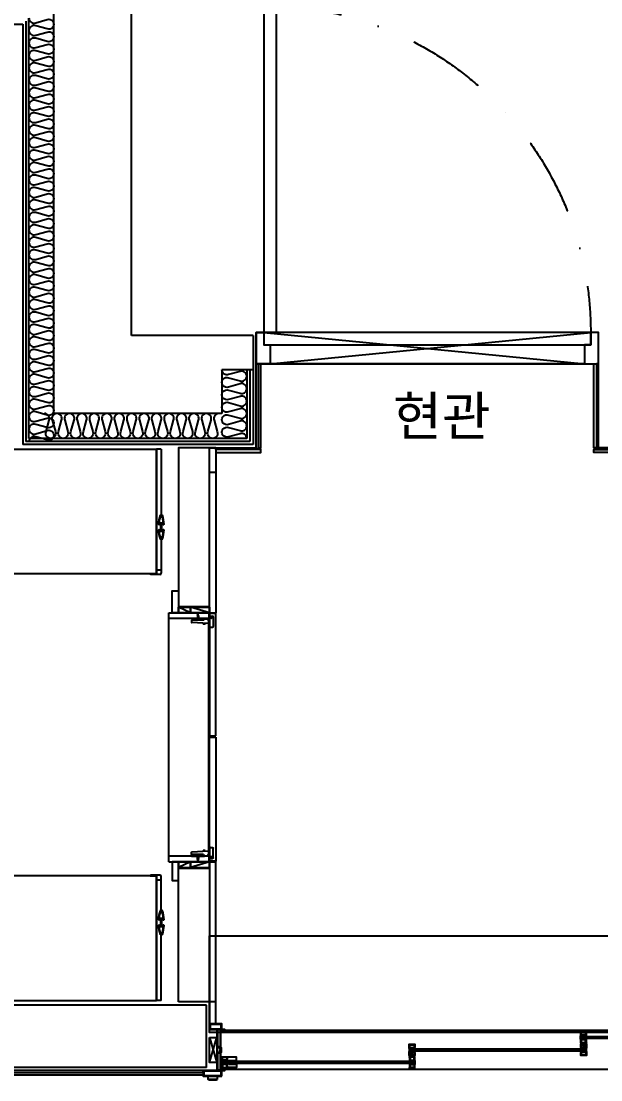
# Model space of a CAD drawing. Header units: millimetres. Extents: x -33000 to 294000, y 0 to 42408.
# Drawn here: x 273086 to 274949, y 13855 to 17255 of the extents above; entities that cross this region are included whole.
import ezdxf
from ezdxf.enums import TextEntityAlignment as Align

# ---------------------------------------------------------------- set-up
doc = ezdxf.new("R2010")
doc.units = ezdxf.units.MM
doc.header["$LTSCALE"] = 50
doc.linetypes.add('DASHDOTX2', pattern=[2, 1, -0.5, 0, -0.5])
doc.layers.add('arch', color=8, linetype='Continuous')
doc.layers.add('실명', color=9, linetype='Continuous')
doc.styles.add('FORTELINE', font='malgun.ttf')

# ---------------------------------------------------------------- blocks, each defined once
blk = doc.blocks.new('현관 1100')
at = {"linetype": 'Continuous', "ltscale": 4}
for points in [[(-65, 1050), (-25, 1050), (-25, 0), (-65, 0)], [(0, -100), (-1100, -100), (-1100, 0), (0, 0)], [(-1075, -40), (-1075, 0), (-25, 0), (-25, -40)]]:
    blk.add_lwpolyline(points, close=True, dxfattribs=at)
for points in [[(-1100, -100), (-1100, 0), (-1075, 0), (-1075, -40), (-1055, -40), (-1055, -100), (-1100, -100)], [(0, -100), (0, 0), (-25, 0), (-25, -40), (-45, -40), (-45, -100), (0, -100)]]:
    blk.add_lwpolyline(points, dxfattribs=at)
blk.add_lwpolyline([(-1075, 0), (-25, 0), (-1055, -100), (-45, -100)], close=True)
at = {"linetype": 'DASHDOTX2', "ltscale": 5}
blk.add_arc((-25, 0), 1050, 90, 180, dxfattribs=at)
blk = doc.blocks.new('경첩 TOP')
h = blk.add_hatch()
h.set_pattern_fill('ANSI31', color=256, scale=0.1, style=0)
h.set_pattern_definition([(135, (52629.82965, -21812.9263), (0.224506403, 0.224506403), [])])
edge = h.paths.add_edge_path()
edge.add_ellipse((-0.5, 9.7), major_axis=(-0.354, 0.354), ratio=1, start_angle=-45, end_angle=45, ccw=False)
edge.add_line((-0.5, 10.2), (0, 10.2))
edge.add_line((0, 10.2), (0, -10.8))
edge.add_line((0, -10.8), (-1, -10.8))
edge.add_line((-1, -10.8), (-1, 9.7))
h.paths.add_polyline_path([(-1, -10.8), (0, -10.8), (0, -30.8), (0, -31.8), (-1, -31.8)])
for p, q in [((-16.6, -44.2), (-13.2, 9.1)), ((-5.6, 9.6), (-12.7, 9.6)), ((-5.5, -28.2), (-5.5, 9.6)), ((-4.5, -27.7), (-4.5, 4.1)), ((-3.1, 5.2), (-4, 4.8)), ((-1, 9.2), (-3.8, 8.6)), ((-3.1, 5.2), (-3.6, 7.9)), ((-1.5, 0.6), (-1, 0.6)), ((0, 10.2), (-0.5, 10.2)), ((0, 10.2), (0, -30.8)), ((-18.9, -34.1), (-18.8, -31.1)), ((-18.3, -31.2), (-18.8, -31.1)), ((-18.7, -30.1), (-18.5, -27.2)), ((-18.2, -30.2), (-18.7, -30.1)), ((-15.5, -27.3), (-18.5, -27.2)), ((-18.3, -31.2), (-18.2, -30.2)), ((-17.9, -34.2), (-17.5, -27.2)), ((-17, -34.3), (-16.5, -27.3)), ((-1, -28.2), (-4, -28.2)), ((-3.5, -19.7), (-3.5, -1.9)), ((-1, -30.2), (-3.5, -30.2)), ((-2.4, -15.2), (-2.4, -6.4)), ((-1.5, -5.9), (-1.9, -5.9)), ((-1.5, -15.7), (-1.9, -15.7)), ((-1.5, -22.2), (-1, -22.2)), ((-1, -15.2), (-1, -6.4)), ((-1, -8.5), (0.1, -9.2)), ((-1, -13.1), (0.1, -12.5)), ((-1, -30.2), (-1, -44.1)), ((0, -31.8), (-1, -31.8)), ((0, -28.8), (0, -31.8)), ((0.6, -8.8), (0.1, -12.5)), ((1, -9.2), (0.1, -12.5)), ((0.4, -9.2), (0.1, -9.2)), ((0.1, -12.5), (0.4, -9.2)), ((1.8, -12.5), (0.1, -12.5)), ((0.6, -8.8), (0.4, -9.2)), ((1, -9.2), (0.6, -8.8)), ((2.7, -9.2), (1, -9.2)), ((2.7, -9.2), (1.8, -12.5)), ((1.8, -12.5), (2.2, -12.8)), ((3, -8.8), (2.2, -12.8)), ((2.2, -12.8), (2.4, -12.5)), ((3.4, -9.2), (2.4, -12.5)), ((4.1, -12.5), (2.4, -12.5)), ((3, -8.8), (2.7, -9.2)), ((3.4, -9.2), (3, -8.8)), ((5, -9.2), (3.4, -9.2)), ((5, -9.2), (4.1, -12.5)), ((4.1, -12.5), (4.5, -12.8)), ((5.3, -8.8), (4.5, -12.8)), ((4.5, -12.8), (4.7, -12.5)), ((5.7, -9.2), (4.7, -12.5)), ((6.4, -12.5), (4.7, -12.5)), ((5.3, -8.8), (5, -9.2)), ((5.7, -9.2), (5.3, -8.8)), ((7.4, -9.2), (5.7, -9.2)), ((7.4, -9.2), (6.4, -12.5)), ((6.4, -12.5), (6.8, -12.8)), ((7.7, -8.8), (6.8, -12.8)), ((6.8, -12.8), (7.1, -12.5)), ((8.1, -9.2), (7.1, -12.5)), ((8.7, -12.5), (7.1, -12.5)), ((7.7, -8.8), (7.4, -9.2)), ((8.1, -9.2), (7.7, -8.8)), ((9.7, -9.2), (8.1, -9.2)), ((9.7, -9.2), (8.7, -12.5)), ((8.7, -12.5), (9.1, -12.8)), ((10, -8.8), (9.1, -12.8)), ((9.1, -12.8), (9.4, -12.5)), ((10.4, -9.2), (9.4, -12.5)), ((9.4, -12.5), (11.2, -11.8)), ((10, -8.8), (9.7, -9.2)), ((10.4, -9.2), (10, -8.8)), ((10.4, -9.2), (11.8, -9.8)), ((11.8, -9.8), (11.2, -11.8)), ((11.2, -11.8), (11.6, -12.2)), ((11.6, -12.2), (11.9, -11.8)), ((12.1, -9.5), (11.7, -12.1)), ((12.1, -9.5), (11.8, -9.8)), ((12.5, -9.8), (11.9, -11.8)), ((12, -11.5), (14, -10.8)), ((12.5, -9.8), (12.1, -9.5)), ((12.4, -10.1), (14, -10.8)), ((-31, -47.8), (-31, -46.3)), ((-31, -47.8), (7, -47.8)), ((-7, -45.3), (-30, -45.3)), ((-28, -47.8), (-28, -57.8)), ((5, -59.8), (-26, -59.8)), ((-16, -34.3), (-18.9, -34.1)), ((-16.6, -44.2), (-15.9, -45.3)), ((-2.2, -46), (-6, -47.6)), ((-6, -47.8), (-6, -46.3)), ((0.6, -53), (3.7, -49.9)), ((2, -54.4), (5.1, -51.3)), ((7, -47.8), (7, -57.8))]:
    blk.add_line(p, q)
at = {"lineweight": 0}
for p, q in [((-1, -31.8), (-1, 9.7)), ((-0.5, 10.2), (0, 10.2))]:
    blk.add_line(p, q, dxfattribs=at)
at = {"ltscale": 0.2}
blk.add_line((-4.1, -10.8), (16.1, -10.8), dxfattribs=at)
for centre, major_axis, start_param, end_param in [((-12.7, 9.1), (0.354, 0.354), 0.785398, 2.291943), ((-5.6, 7.6), (-1.41, 1.41), 4.095624, 5.497787), ((-3.5, 3.9), (0.707, 0.707), 1.264126, 2.150912), ((-1, -1.8), (-1.75, 1.75), -0.590947, 0.812262), ((-0.5, 9.7), (-0.354, 0.354), -0.785398, 0.785398), ((-3.5, -28.2), (-1.41, 1.41), 0.785398, 2.356194), ((-4, -27.7), (-0.382, 0.382), 0.785398, 2.356194), ((-1, -19.8), (1.75, 1.75), 2.329331, 3.73254), ((10.5, -10.8), (9.53, 9.53), 2.054959, 2.65743), ((-1.9, -6.4), (0.354, 0.354), 0.785398, 2.356194), ((-1.9, -15.2), (-0.354, 0.354), 0.785398, 2.356194), ((-1.5, -6.4), (0.354, 0.354), 5.497787, 7.068583), ((-1.5, -15.2), (-0.354, 0.354), 2.356194, 3.926991), ((-30, -46.3), (-0.707, 0.707), -0.785398, 0.785398), ((-26, -57.8), (-1.41, 1.41), 0.785398, 2.356194), ((-7, -46.3), (0.707, 0.707), 5.497787, 7.068583), ((-3.8, -43.6), (-1.06, 1.06), 3.926991, 10.210176), ((-3.8, -43.6), (-0.354, 0.354), 3.926991, 10.210176), ((-3, -44.1), (1.41, 1.41), 4.319071, 5.497787), ((1.3, -53.7), (0.707, 0.707), 1.570796, 4.712389), ((4.4, -50.6), (0.707, 0.707), 4.712389, 7.853982), ((5, -57.8), (1.41, 1.41), 3.926991, 5.497787)]:
    blk.add_ellipse(centre, major_axis=major_axis, ratio=1, start_param=start_param, end_param=end_param)
at = {"lineweight": 0}
blk.add_ellipse((-0.5, 9.7), major_axis=(-0.354, 0.354), ratio=1, start_param=-0.785398, end_param=0.785398, dxfattribs=at)

msp = doc.modelspace()

# ---------------------------------------------------------------- linework, layer by layer
at = {"layer": 'arch', "ltscale": 25}
for p, q in [((273441.2, 16244.6), (273441.2, 17594.6)), ((273191.2, 15994.6), (273191.2, 17344.6)), ((271471.2, 17244.6), (273091.2, 17244.6)), ((273091.2, 17244.6), (273091.2, 15894.6)), ((273101.2, 17254.6), (273101.2, 15904.6)), ((273111.2, 15914.6), (273111.2, 17264.6)), ((273831.2, 16244.6), (273441.2, 16244.6)), ((273831.2, 16244.6), (273831.2, 16134.6)), ((273831.2, 16134.6), (273731.2, 16134.6)), ((273731.2, 16134.6), (273731.2, 15994.6)), ((273811.2, 16134.6), (273811.2, 15914.6)), ((273821.2, 16134.6), (273821.2, 15904.6)), ((273831.2, 16134.6), (273831.2, 15894.6)), ((273731.2, 15994.6), (273191.2, 15994.6)), ((273811.2, 15914.6), (273111.2, 15914.6)), ((273831.2, 15894.6), (273091.2, 15894.6)), ((273821.2, 15904.6), (273101.2, 15904.6)), ((273521.2, 15479.6), (273521.2, 15879.6)), ((273536.2, 15879.6), (273521.2, 15879.6)), ((273711.2, 15884.6), (273691.2, 15884.6)), ((273711.2, 15804.6), (273691.2, 15804.6)), ((273501.5, 15477.6), (273501.2, 15479.6)), ((273501.2, 15479.6), (273521.2, 15479.6)), ((273532.2, 15477.6), (273501.5, 15477.6)), ((273521.2, 15479.6), (273521.2, 15492.6)), ((273521.2, 15492.6), (273536.2, 15492.6)), ((273536.2, 15492.6), (273536.2, 15481.6)), ((273630.6, 15354.6), (273591.2, 15372.6)), ((273591.2, 15372.6), (273691.2, 15372.6)), ((273691.2, 15354.6), (273630.6, 15372.6)), ((273561.2, 14554.6), (273561.2, 15354.6)), ((273561.2, 14572.6), (273561.2, 15336.6)), ((273689.2, 14572.6), (273689.2, 15336.6)), ((273630.6, 14554.6), (273591.2, 14536.6)), ((273691.2, 14554.6), (273630.6, 14536.6)), ((273591.2, 14534.6), (273691.2, 14534.6)), ((273501.5, 14511.6), (273501.2, 14509.6)), ((273501.2, 14509.6), (273521.2, 14509.6)), ((273532.2, 14511.6), (273501.5, 14511.6)), ((273521.2, 14509.6), (273521.2, 14109.6)), ((273521.2, 14509.6), (273521.2, 14496.6)), ((273521.2, 14496.6), (273536.2, 14496.6)), ((273536.2, 14496.6), (273536.2, 14507.6)), ((273681.2, 14094.6), (271471.2, 14094.6)), ((273536.2, 14109.6), (273521.2, 14109.6)), ((273681.2, 13894.6), (273681.2, 14094.6)), ((273711.2, 14104.6), (273691.2, 14104.6)), ((273691.2, 13910.6), (273715.2, 13990.6)), ((273691.2, 13990.6), (273715.2, 13910.6)), ((273681.2, 13894.6), (271471.2, 13894.6)), ((273689.5, 13854.6), (273686.7, 13856.1)), ((273712.9, 13854.6), (273715.7, 13856.1))]:
    msp.add_line(p, q, dxfattribs=at)
for points in [[(273111.2, 17264.6, 0.524856), (273132.9, 17249.6), (273169.5, 17259.6, -1.449198), (273169.5, 17229.6), (273132.9, 17239.6, 0.524856), (273111.2, 17224.6, 0.524856), (273132.9, 17209.6), (273169.5, 17219.6, -1.449198), (273169.5, 17189.6), (273132.9, 17199.6, 0.524856), (273111.2, 17184.6, 0.524856), (273132.9, 17169.6), (273169.5, 17179.6, -1.449198), (273169.5, 17149.6), (273132.9, 17159.6, 0.524856), (273111.2, 17144.6, 0.524856), (273132.9, 17129.6), (273169.5, 17139.6, -1.449198), (273169.5, 17109.6), (273132.9, 17119.6, 0.524856), (273111.2, 17104.6, 0.524856), (273132.9, 17089.6), (273169.5, 17099.6, -1.449198), (273169.5, 17069.6), (273132.9, 17079.6, 0.524856), (273111.2, 17064.6, 0.524856), (273132.9, 17049.6), (273169.5, 17059.6, -1.449198), (273169.5, 17029.6), (273132.9, 17039.6, 0.524856), (273111.2, 17024.6, 0.524856), (273132.9, 17009.6), (273169.5, 17019.6, -1.449198), (273169.5, 16989.6), (273132.9, 16999.6, 0.524856), (273111.2, 16984.6, 0.524856), (273132.9, 16969.6), (273169.5, 16979.6, -1.449198), (273169.5, 16949.6), (273132.9, 16959.6, 0.524856), (273111.2, 16944.6, 0.524856), (273132.9, 16929.6), (273169.5, 16939.6, -1.449198), (273169.5, 16909.6), (273132.9, 16919.6, 0.524856), (273111.2, 16904.6, 0.524856), (273132.9, 16889.6), (273169.5, 16899.6, -1.449198), (273169.5, 16869.6), (273132.9, 16879.6, 0.524856), (273111.2, 16864.6, 0.524856), (273132.9, 16849.6), (273169.5, 16859.6, -1.449198), (273169.5, 16829.6), (273132.9, 16839.6, 0.524856), (273111.2, 16824.6, 0.524856), (273132.9, 16809.6), (273169.5, 16819.6, -1.449198), (273169.5, 16789.6), (273132.9, 16799.6, 0.524856), (273111.2, 16784.6, 0.524856), (273132.9, 16769.6), (273169.5, 16779.6, -1.449198), (273169.5, 16749.6), (273132.9, 16759.6, 0.524856), (273111.2, 16744.6, 0.524856), (273132.9, 16729.6), (273169.5, 16739.6, -1.449198), (273169.5, 16709.6), (273132.9, 16719.6, 0.524856), (273111.2, 16704.6, 0.524856), (273132.9, 16689.6), (273169.5, 16699.6, -1.449198), (273169.5, 16669.6), (273132.9, 16679.6, 0.524856), (273111.2, 16664.6, 0.524856), (273132.9, 16649.6), (273169.5, 16659.6, -1.449198), (273169.5, 16629.6), (273132.9, 16639.6, 0.524856), (273111.2, 16624.6, 0.524856), (273132.9, 16609.6), (273169.5, 16619.6, -1.449198), (273169.5, 16589.6), (273132.9, 16599.6, 0.524856), (273111.2, 16584.6, 0.524856), (273132.9, 16569.6), (273169.5, 16579.6, -1.449198), (273169.5, 16549.6), (273132.9, 16559.6, 0.524856), (273111.2, 16544.6, 0.524856), (273132.9, 16529.6), (273169.5, 16539.6, -1.449198), (273169.5, 16509.6), (273132.9, 16519.6, 0.524856), (273111.2, 16504.6, 0.524856), (273132.9, 16489.6), (273169.5, 16499.6, -1.449198), (273169.5, 16469.6), (273132.9, 16479.6, 0.524856), (273111.2, 16464.6, 0.524856), (273132.9, 16449.6), (273169.5, 16459.6, -1.449198), (273169.5, 16429.6), (273132.9, 16439.6, 0.524856), (273111.2, 16424.6, 0.524856), (273132.9, 16409.6), (273169.5, 16419.6, -1.449198), (273169.5, 16389.6), (273132.9, 16399.6, 0.524856), (273111.2, 16384.6, 0.524856), (273132.9, 16369.6), (273169.5, 16379.6, -1.449198), (273169.5, 16349.6), (273132.9, 16359.6, 0.524856), (273111.2, 16344.6, 0.524856), (273132.9, 16329.6), (273169.5, 16339.6, -1.449198), (273169.5, 16309.6), (273132.9, 16319.6, 0.524856), (273111.2, 16304.6, 0.524856), (273132.9, 16289.6), (273169.5, 16299.6, -1.449198), (273169.5, 16269.6), (273132.9, 16279.6, 0.524856), (273111.2, 16264.6, 0.524856), (273132.9, 16249.6), (273169.5, 16259.6, -1.449198), (273169.5, 16229.6), (273132.9, 16239.6, 0.524856), (273111.2, 16224.6, 0.524856), (273132.9, 16209.6), (273169.5, 16219.6, -1.449198), (273169.5, 16189.6), (273132.9, 16199.6, 0.524856), (273111.2, 16184.6, 0.524856), (273132.9, 16169.6), (273169.5, 16179.6, -1.449198), (273169.5, 16149.6), (273132.9, 16159.6, 0.524856), (273111.2, 16144.6, 0.524856), (273132.9, 16129.6), (273169.5, 16139.6, -1.449198), (273169.5, 16109.6), (273132.9, 16119.6, 0.524856), (273111.2, 16104.6, 0.524856), (273132.9, 16089.6), (273169.5, 16099.6, -1.449198), (273169.5, 16069.6), (273132.9, 16079.6, 0.524856), (273111.2, 16064.6, 0.524856), (273132.9, 16049.6), (273169.5, 16059.6, -1.449198), (273169.5, 16029.6), (273132.9, 16039.6, 0.524856), (273111.2, 16024.6, 0.524856), (273132.9, 16009.6), (273169.5, 16019.6, -1.449198), (273169.5, 15989.6), (273132.9, 15999.6, 0.524856), (273111.2, 15984.6, 0.524856), (273132.9, 15969.6), (273169.5, 15979.6, -1.449198), (273169.5, 15949.6), (273132.9, 15959.6, 0.524856), (273111.2, 15944.6, 0.524856), (273132.9, 15929.6), (273169.5, 15939.6, -1.449198), (273169.5, 15909.6), (273132.9, 15919.6, 0.524856), (273111.2, 15904.6)], [(273811.2, 15914.6, 0.524856), (273789.5, 15929.6), (273752.9, 15919.6, -1.449198), (273752.9, 15949.6), (273789.5, 15939.6, 0.524856), (273811.2, 15954.6, 0.524856), (273789.5, 15969.6), (273752.9, 15959.6, -1.449198), (273752.9, 15989.6), (273789.5, 15979.6, 0.524856), (273811.2, 15994.6, 0.524856), (273789.5, 16009.6), (273752.9, 15999.6, -1.449198), (273752.9, 16029.6), (273789.5, 16019.6, 0.524856), (273811.2, 16034.6, 0.524856), (273789.5, 16049.6), (273752.9, 16039.6, -1.449198), (273752.9, 16069.6), (273789.5, 16059.6, 0.524856), (273811.2, 16074.6, 0.524856), (273789.5, 16089.6), (273752.9, 16079.6, -1.449198), (273752.9, 16109.6), (273789.5, 16099.6, 0.524856), (273811.2, 16114.6, 0.524856), (273789.5, 16129.6), (273752.9, 16119.6, -0.524933), (273731.2, 16134.6, -0.524933)], [(273721.2, 15994.6, 0.524856), (273706.2, 15972.9), (273716.2, 15936.3, -1.449198), (273686.2, 15936.3), (273696.2, 15972.9, 0.524856), (273681.2, 15994.6, 0.524856), (273666.2, 15972.9), (273676.2, 15936.3, -1.449198), (273646.2, 15936.3), (273656.2, 15972.9, 0.524856), (273641.2, 15994.6, 0.524856), (273626.2, 15972.9), (273636.2, 15936.3, -1.449198), (273606.2, 15936.3), (273616.2, 15972.9, 0.524856), (273601.2, 15994.6, 0.524856), (273586.2, 15972.9), (273596.2, 15936.3, -1.449198), (273566.2, 15936.3), (273576.2, 15972.9, 0.524856), (273561.2, 15994.6, 0.524856), (273546.2, 15972.9), (273556.2, 15936.3, -1.449198), (273526.2, 15936.3), (273536.2, 15972.9, 0.524856), (273521.2, 15994.6, 0.524856), (273506.2, 15972.9), (273516.2, 15936.3, -1.449198), (273486.2, 15936.3), (273496.2, 15972.9, 0.524856), (273481.2, 15994.6, 0.524856), (273466.2, 15972.9), (273476.2, 15936.3, -1.449198), (273446.2, 15936.3), (273456.2, 15972.9, 0.524856), (273441.2, 15994.6, 0.524856), (273426.2, 15972.9), (273436.2, 15936.3, -1.449198), (273406.2, 15936.3), (273416.2, 15972.9, 0.524856), (273401.2, 15994.6, 0.524856), (273386.2, 15972.9), (273396.2, 15936.3, -1.449198), (273366.2, 15936.3), (273376.2, 15972.9, 0.524856), (273361.2, 15994.6, 0.524856), (273346.2, 15972.9), (273356.2, 15936.3, -1.449198), (273326.2, 15936.3), (273336.2, 15972.9, 0.524856), (273321.2, 15994.6, 0.524856), (273306.2, 15972.9), (273316.2, 15936.3, -1.449198), (273286.2, 15936.3), (273296.2, 15972.9, 0.524856), (273281.2, 15994.6, 0.524856), (273266.2, 15972.9), (273276.2, 15936.3, -1.449198), (273246.2, 15936.3), (273256.2, 15972.9, 0.524856), (273241.2, 15994.6, 0.524856), (273226.2, 15972.9), (273236.2, 15936.3, -1.449198), (273206.2, 15936.3), (273216.2, 15972.9, 0.524856), (273201.2, 15994.6, 0.524856), (273186.2, 15972.9), (273196.2, 15936.3, -1.449198), (273166.2, 15936.3), (273176.2, 15972.9, 0.524856), (273161.2, 15994.6)]]:
    msp.add_lwpolyline(points, format="xyb", dxfattribs=at)
at = {"layer": 'arch', "ltscale": 25, "elevation": 0}
for points in [[(273841.2, 16154.6), (273847.2, 16154.6), (273847.2, 15878.6), (273841.2, 15878.6)], [(273847.2, 15884.6), (273856.2, 15884.6), (273856.2, 16154.6), (273847.2, 16154.6)], [(274935.2, 15884.6), (274926.2, 15884.6), (274926.2, 16154.6), (274935.2, 16154.6)], [(274941.2, 16154.6), (274935.2, 16154.6), (274935.2, 15878.6), (274941.2, 15878.6)], [(273841.2, 15884.6), (273841.2, 15878.6), (273711.2, 15878.6), (273711.2, 15884.6)], [(273711.2, 15878.6), (273711.2, 15869.6), (273856.2, 15869.6), (273856.2, 15878.6)], [(275071.2, 15878.6), (275071.2, 15869.6), (274926.2, 15869.6), (274926.2, 15878.6)], [(274941.2, 15884.6), (274941.2, 15878.6), (275071.2, 15878.6), (275071.2, 15884.6)], [(273571.2, 15354.6), (273571.2, 15424.6), (273591.2, 15424.6), (273591.2, 15354.6)], [(273591.2, 15372.6), (273630.6, 15372.6), (273630.6, 15354.6), (273591.2, 15354.6)], [(273630.6, 15372.6), (273691.2, 15372.6), (273691.2, 15354.6), (273630.6, 15354.6)], [(273711.2, 14959.1), (273711.2, 15352.6), (273691.2, 15352.6), (273691.2, 14959.1)], [(273711.2, 14955.1), (273711.2, 14556.6), (273691.2, 14556.6), (273691.2, 14955.1)], [(273571.2, 14554.6), (273571.2, 14494.6), (273591.2, 14494.6), (273591.2, 14554.6)], [(273591.2, 14536.6), (273630.6, 14536.6), (273630.6, 14554.6), (273591.2, 14554.6)], [(273630.6, 14536.6), (273691.2, 14536.6), (273691.2, 14554.6), (273630.6, 14554.6)], [(273691.2, 14554.6), (273691.2, 14554.6), (273711.2, 14554.6), (273711.2, 14554.6)]]:
    msp.add_lwpolyline(points, close=True, dxfattribs=at)
at = {"layer": 'arch', "ltscale": 25}
for points in [[(272701.2, 15879.6), (273521.2, 15879.6), (273521.2, 15479.6), (272701.2, 15479.6)], [(273691.2, 15374.6), (273691.2, 15884.6), (273591.2, 15884.6), (273591.2, 15374.6)], [(273591.2, 14104.6), (273591.2, 14534.6), (273691.2, 14534.6), (273691.2, 14104.6)], [(272701.2, 14109.6), (273521.2, 14109.6), (273521.2, 14509.6), (272701.2, 14509.6)], [(275091.2, 14316.6), (275091.2, 14006.6), (273691.2, 14006.6), (273691.2, 14316.6)], [(273731.2, 14016.6), (273731.2, 14034.6), (273691.2, 14034.6), (273691.2, 14016.6)], [(273729.2, 14018.6), (273729.2, 14032.6), (273693.2, 14032.6), (273693.2, 14018.6)], [(273716.8, 13961.2), (273726.6, 13961.2), (273726.6, 14015), (273716.8, 14015)], [(273728.2, 14013.6), (275454.2, 14013.6), (275454.2, 13887.6), (273728.2, 13887.6)], [(273691.2, 13990.6), (273715.2, 13990.6), (273715.2, 13910.6), (273691.2, 13910.6)], [(274886, 13997.8), (274886, 14007), (274899.5, 14007), (274899.5, 13997.8)], [(274886, 13983.4), (274886, 13974.2), (274899.5, 13974.2), (274899.5, 13983.4)], [(274900.9, 13993.1), (274900.9, 13995.1), (274893.1, 13995.1), (274893.1, 13986.1), (274900.9, 13986.1), (274900.9, 13988.1), (274894.6, 13988.1), (274894.6, 13993.1), (274900.9, 13993.1)], [(274894.6, 13988.1), (275442.8, 13988.1), (275442.8, 13993.1), (274894.6, 13993.1)], [(273726.6, 13940), (273716.8, 13940), (273716.8, 13886.2), (273726.6, 13886.2)], [(274335, 13957.8), (274335, 13967), (274348.5, 13967), (274348.5, 13957.8)], [(274335, 13936.8), (274335, 13943.4), (274348.5, 13943.4), (274348.5, 13934.2), (274344.1, 13934.2), (274344.1, 13936.8)], [(274349.9, 13953.1), (274349.9, 13955.1), (274342.1, 13955.1), (274342.1, 13946.1), (274349.9, 13946.1), (274349.9, 13948.1), (274343.6, 13948.1), (274343.6, 13953.1), (274349.9, 13953.1)], [(274343.6, 13948.1), (274891.8, 13948.1), (274891.8, 13953.1), (274343.6, 13953.1)], [(274885.5, 13948.1), (274885.5, 13946.1), (274893.3, 13946.1), (274893.3, 13955.1), (274885.5, 13955.1), (274885.5, 13953.1), (274891.8, 13953.1), (274891.8, 13948.1), (274885.5, 13948.1)], [(274900.4, 13964.4), (274900.4, 13957.8), (274886.9, 13957.8), (274886.9, 13967), (274891.3, 13967), (274891.3, 13964.4)], [(274900.4, 13943.4), (274900.4, 13934.2), (274886.9, 13934.2), (274886.9, 13943.4)], [(273733, 13917.8), (273733, 13927), (273746.5, 13927), (273746.5, 13917.8)], [(273747.9, 13908.1), (273747.9, 13906.1), (273740.1, 13906.1), (273740.1, 13915.1), (273747.9, 13915.1), (273747.9, 13913.1), (273741.6, 13913.1), (273741.6, 13908.1), (273747.9, 13908.1)], [(273741.6, 13908.1), (274340.8, 13908.1), (274340.8, 13913.1), (273741.6, 13913.1)], [(273748.6, 13926.9), (273748.6, 13913.1), (273754.6, 13913.1), (273754.6, 13916.6), (273778.6, 13916.6), (273778.6, 13926.9)], [(273778.6, 13904.6), (273778.6, 13894.3), (273748.6, 13894.3), (273748.6, 13908.1), (273754.6, 13908.1), (273754.6, 13904.6)], [(274334.5, 13908.1), (274334.5, 13906.1), (274342.3, 13906.1), (274342.3, 13915.1), (274334.5, 13915.1), (274334.5, 13913.1), (274340.8, 13913.1), (274340.8, 13908.1), (274334.5, 13908.1)], [(274349.4, 13917.8), (274349.4, 13927), (274335.9, 13927), (274335.9, 13917.8)], [(271461.2, 13884.6), (271461.2, 13878.6), (273671.2, 13878.6), (273671.2, 13884.6)], [(273671.2, 13878.6), (273671.2, 13869.6), (271461.2, 13869.6), (271461.2, 13878.6)], [(273731.2, 13866.6), (273731.2, 13884.6), (273671.2, 13884.6), (273671.2, 13866.6)], [(273729.2, 13868.6), (273729.2, 13882.6), (273673.2, 13882.6), (273673.2, 13868.6)], [(273733, 13903.4), (273733, 13894.2), (273746.5, 13894.2), (273746.5, 13903.4)], [(274349.4, 13903.4), (274349.4, 13894.2), (274335.9, 13894.2), (274335.9, 13903.4)], [(273715.7, 13856.1), (273686.7, 13856.1), (273686.7, 13866.6), (273715.7, 13866.6)], [(273712.9, 13854.6), (273689.5, 13854.6), (273689.5, 13854.6), (273712.9, 13854.6)]]:
    msp.add_lwpolyline(points, close=True, dxfattribs=at)
for points in [[(273521.2, 15484.6), (273521.2, 15879.6)], [(273521.2, 15879.6), (273521.2, 15479.6)], [(273536.2, 15879.6), (273536.2, 15669.6)], [(273536.2, 15589.6), (273536.2, 15481.6)], [(273691.2, 14554.6), (273691.2, 14034.6), (273711.2, 14034.6), (273711.2, 14554.6)], [(273521.2, 14109.6), (273521.2, 14509.6)], [(273521.2, 14504.6), (273521.2, 14109.6)], [(273536.2, 14399.6), (273536.2, 14507.6)], [(273536.2, 14109.6), (273536.2, 14319.6)]]:
    msp.add_lwpolyline(points, dxfattribs=at)
at = {"layer": 'arch', "ltscale": 25, "elevation": 0}
for points in [[(273691.2, 15354.6), (273691.2, 15884.6), (273711.2, 15884.6), (273711.2, 15354.6)], [(273561.2, 15354.6), (273689.2, 15354.6), (273689.2, 14554.6)], [(273689.2, 15336.6), (273561.2, 15336.6)], [(273691.2, 15354.6), (273711.2, 15354.6)], [(273689.2, 14572.6), (273561.2, 14572.6)], [(273561.2, 14554.6), (273689.2, 14554.6)]]:
    msp.add_lwpolyline(points, dxfattribs=at)
at = {"layer": 'arch', "ltscale": 25}
for points in [[(273533.4, 15667.6, 0.073891), (273528.2, 15638.6, 0.422671), (273528.7, 15638.1), (273529.5, 15638.1, 0.414214), (273530, 15638.6), (273530, 15641.6), (273535.5, 15641.6), (273535.5, 15617.6), (273530, 15617.6), (273530, 15620.6, 0.414214), (273529.5, 15621.1), (273528.7, 15621.1, 0.422671), (273528.2, 15620.6, 0.073891), (273533.4, 15591.7, 0.719192), (273539.1, 15591.7, 0.073891), (273544.2, 15620.6, 0.422671), (273543.7, 15621.1), (273542.9, 15621.1, 0.414214), (273542.4, 15620.6), (273542.4, 15617.6), (273537, 15617.6), (273537, 15641.6), (273542.4, 15641.6), (273542.4, 15638.6, 0.414214), (273542.9, 15638.1), (273543.7, 15638.1, 0.422671), (273544.2, 15638.6, 0.073891), (273539.1, 15667.6, 0.719192)], [(273539.1, 15667.6, -0.073891), (273544.2, 15638.6, -0.422671), (273543.7, 15638.1), (273542.9, 15638.1, -0.414214), (273542.4, 15638.6), (273542.4, 15641.6), (273537, 15641.6), (273537, 15617.6), (273542.4, 15617.6), (273542.4, 15620.6, -0.414214), (273542.9, 15621.1), (273543.7, 15621.1, -0.422671), (273544.2, 15620.6, -0.073891), (273539.1, 15591.7, -0.719192), (273533.4, 15591.7, -0.073891), (273528.2, 15620.6, -0.422671), (273528.7, 15621.1), (273529.5, 15621.1, -0.414214), (273530, 15620.6), (273530, 15617.6), (273535.5, 15617.6), (273535.5, 15641.6), (273530, 15641.6), (273530, 15638.6, -0.414214), (273529.5, 15638.1), (273528.7, 15638.1, -0.422671), (273528.2, 15638.6, -0.073891), (273533.4, 15667.6, -0.719192)], [(273529.4, 15642.6, -0.063692), (273534.3, 15667.2, -0.719192), (273538.1, 15667.2, -0.063692), (273543, 15642.6)], [(273543, 15642.6, 0.063692), (273538.1, 15667.2, 0.719192), (273534.3, 15667.2, 0.063692), (273529.4, 15642.6)], [(273529.4, 15616.6, 0.063692), (273534.3, 15592, 0.719192), (273538.1, 15592, 0.063692), (273543, 15616.6)], [(273543, 15616.6, -0.063692), (273538.1, 15592, -0.719192), (273534.3, 15592, -0.063692), (273529.4, 15616.6)], [(273533.4, 14321.7, -0.073891), (273528.2, 14350.6, -0.422671), (273528.7, 14351.1), (273529.5, 14351.1, -0.414214), (273530, 14350.6), (273530, 14347.6), (273535.5, 14347.6), (273535.5, 14371.6), (273530, 14371.6), (273530, 14368.6, -0.414214), (273529.5, 14368.1), (273528.7, 14368.1, -0.422671), (273528.2, 14368.6, -0.073891), (273533.4, 14397.6, -0.719192), (273539.1, 14397.6, -0.073891), (273544.2, 14368.6, -0.422671), (273543.7, 14368.1), (273542.9, 14368.1, -0.414214), (273542.4, 14368.6), (273542.4, 14371.6), (273537, 14371.6), (273537, 14347.6), (273542.4, 14347.6), (273542.4, 14350.6, -0.414214), (273542.9, 14351.1), (273543.7, 14351.1, -0.422671), (273544.2, 14350.6, -0.073891), (273539.1, 14321.7, -0.719192)], [(273539.1, 14321.7, 0.073891), (273544.2, 14350.6, 0.422671), (273543.7, 14351.1), (273542.9, 14351.1, 0.414214), (273542.4, 14350.6), (273542.4, 14347.6), (273537, 14347.6), (273537, 14371.6), (273542.4, 14371.6), (273542.4, 14368.6, 0.414214), (273542.9, 14368.1), (273543.7, 14368.1, 0.422671), (273544.2, 14368.6, 0.073891), (273539.1, 14397.6, 0.719192), (273533.4, 14397.6, 0.073891), (273528.2, 14368.6, 0.422671), (273528.7, 14368.1), (273529.5, 14368.1, 0.414214), (273530, 14368.6), (273530, 14371.6), (273535.5, 14371.6), (273535.5, 14347.6), (273530, 14347.6), (273530, 14350.6, 0.414214), (273529.5, 14351.1), (273528.7, 14351.1, 0.422671), (273528.2, 14350.6, 0.073891), (273533.4, 14321.7, 0.719192)], [(273529.4, 14372.6, -0.063692), (273534.3, 14397.2, -0.719192), (273538.1, 14397.2, -0.063692), (273543, 14372.6)], [(273543, 14372.6, 0.063692), (273538.1, 14397.2, 0.719192), (273534.3, 14397.2, 0.063692), (273529.4, 14372.6)], [(273529.4, 14346.6, 0.063692), (273534.3, 14322, 0.719192), (273538.1, 14322, 0.063692), (273543, 14346.6)], [(273543, 14346.6, -0.063692), (273538.1, 14322, -0.719192), (273534.3, 14322, -0.063692), (273529.4, 14346.6)], [(273716.8, 13941.6), (273716.8, 13959.6), (273726, 13959.6), (273726, 13956.6), (273727.2, 13956.6), (273727.2, 13958.9, -0.414214), (273727.7, 13959.4, 0.414214), (273728.2, 13959.9), (273728.2, 14013.8), (273740.2, 14013.8), (273740.2, 14016.6), (273715.2, 14016.6), (273715.2, 13884.6), (273740.2, 13884.6), (273740.2, 13887.4), (273728.2, 13887.4), (273728.2, 13941.3, 0.414214), (273727.7, 13941.8, -0.414214), (273727.2, 13942.3), (273727.2, 13944.6), (273726, 13944.6), (273726, 13941.6)], [(274891.3, 13996.2), (274886.4, 13996.2), (274886.4, 13993.1), (274885.2, 13993.1), (274885.2, 13995.1, 0.414214), (274884.7, 13995.6, -0.414214), (274884.2, 13996.1), (274884.2, 14008.6), (274902.2, 14008.6), (274902.2, 14007.8), (274901.6, 14007.8), (274901.6, 13998.3), (274901.1, 13998.3), (274901.1, 13998.3), (274901.1, 13995.6), (274893.1, 13995.6), (274893.1, 13985.6), (274901.1, 13985.6), (274901.1, 13982.9), (274901.1, 13982.9), (274901.6, 13982.9), (274901.6, 13973.4), (274902.2, 13973.4), (274902.2, 13972.6), (274884.2, 13972.6), (274884.2, 13985.1, -0.414214), (274884.7, 13985.6, 0.414214), (274885.2, 13986.1), (274885.2, 13988.1), (274886.4, 13988.1), (274886.4, 13985), (274891.3, 13985)], [(274887.3, 13994.1), (274887.3, 13987.1), (274886.5, 13987.1), (274886.5, 13988, 0.414214), (274886.2, 13988.3), (274885.4, 13988.3, 0.414214), (274885.1, 13988), (274885.1, 13986.1, -0.414214), (274884.8, 13985.8, 0.414214), (274884.1, 13985.1, -0.414214), (274883.6, 13985.6), (274883.6, 13995.6, -0.414214), (274884.1, 13996.1, 0.414214), (274884.8, 13995.4, -0.414214), (274885.1, 13995.1), (274885.1, 13993.2, 0.414214), (274885.4, 13992.9), (274886.2, 13992.9, 0.414214), (274886.5, 13993.2), (274886.5, 13994.1)], [(273727, 13944.9), (273726.2, 13944.9, 0.414214), (273725.9, 13944.6), (273725.9, 13943.8, -0.668179), (273725.6, 13943.7), (273725, 13944.2, -0.198912), (273724.9, 13944.4), (273724.9, 13946.4, 0.118678), (273724.9, 13954.8), (273724.9, 13956.8, -0.198912), (273725, 13957), (273725.6, 13957.5, -0.668179), (273725.9, 13957.4), (273725.9, 13956.6, 0.414214), (273726.2, 13956.3), (273727, 13956.3, 0.414214), (273727.3, 13956.6), (273727.3, 13958.5, -0.668179), (273728, 13958.8), (273728.4, 13958.4, -0.198912), (273728.5, 13958.1), (273728.5, 13943.1, -0.198912), (273728.4, 13942.8), (273728, 13942.4, -0.668179), (273727.3, 13942.7), (273727.3, 13944.6, 0.414214)], [(274336.3, 13947.1), (274336.3, 13954.1), (274335.5, 13954.1), (274335.5, 13953.2, -0.414214), (274335.2, 13952.9), (274334.4, 13952.9, -0.414214), (274334.1, 13953.2), (274334.1, 13955.1, 0.414214), (274333.8, 13955.4, -0.414214), (274333.1, 13956.1, 0.414214), (274332.6, 13955.6), (274332.6, 13945.6, 0.414214), (274333.1, 13945.1, -0.414214), (274333.8, 13945.8, 0.414214), (274334.1, 13946.1), (274334.1, 13948, -0.414214), (274334.4, 13948.3), (274335.2, 13948.3, -0.414214), (274335.5, 13948), (274335.5, 13947.1)], [(274350.1, 13945.6), (274350.1, 13942.9), (274350.6, 13942.9), (274350.6, 13942.9), (274350.6, 13933.4), (274351.2, 13933.4), (274351.2, 13932.6), (274341.6, 13932.6), (274341.6, 13933.8), (274343.1, 13933.8), (274343.1, 13935.8), (274335, 13935.8), (274335, 13933.8), (274338.6, 13933.8), (274338.6, 13932.6), (274333.2, 13932.6), (274333.2, 13945.1, -0.414214), (274333.7, 13945.6, 0.414214), (274334.2, 13946.1), (274334.2, 13948.1), (274335.4, 13948.1), (274335.4, 13945), (274340.3, 13945), (274340.3, 13956.2), (274335.4, 13956.2), (274335.4, 13953.1), (274334.2, 13953.1), (274334.2, 13955.1, 0.414214), (274333.7, 13955.6, -0.414214), (274333.2, 13956.1), (274333.2, 13968.6), (274351.2, 13968.6), (274351.2, 13967.8), (274350.6, 13967.8), (274350.6, 13958.3), (274350.1, 13958.3), (274350.1, 13958.3), (274350.1, 13955.6), (274342.1, 13955.6), (274342.1, 13945.6)], [(274885.3, 13955.6), (274885.3, 13958.3), (274884.8, 13958.3), (274884.8, 13958.3), (274884.8, 13967.8), (274884.2, 13967.8), (274884.2, 13968.6), (274893.8, 13968.6), (274893.8, 13967.4), (274892.3, 13967.4), (274892.3, 13965.4), (274900.4, 13965.4), (274900.4, 13967.4), (274896.8, 13967.4), (274896.8, 13968.6), (274902.2, 13968.6), (274902.2, 13956.1, -0.414214), (274901.7, 13955.6, 0.414214), (274901.2, 13955.1), (274901.2, 13953.1), (274900, 13953.1), (274900, 13956.2), (274895.1, 13956.2), (274895.1, 13945), (274900, 13945), (274900, 13948.1), (274901.2, 13948.1), (274901.2, 13946.1, 0.414214), (274901.7, 13945.6, -0.414214), (274902.2, 13945.1), (274902.2, 13932.6), (274884.2, 13932.6), (274884.2, 13933.4), (274884.8, 13933.4), (274884.8, 13942.9), (274885.3, 13942.9), (274885.3, 13942.9), (274885.3, 13945.6), (274893.3, 13945.6), (274893.3, 13955.6)], [(274892.8, 13966.6), (274892.8, 13967, -0.414214), (274893.1, 13967.3), (274894, 13967.3), (274894, 13968.7), (274892.8, 13968.7), (274892.8, 13969.1, -1), (274897.8, 13969.1), (274897.8, 13968.7), (274896.6, 13968.7), (274896.6, 13967.3), (274897.5, 13967.3, -0.414214), (274897.8, 13967), (274897.8, 13966.6, -0.414214), (274897.5, 13966.3), (274893.1, 13966.3, -0.414214)], [(274899.1, 13954.1), (274899.1, 13947.1), (274899.9, 13947.1), (274899.9, 13948, -0.414214), (274900.2, 13948.3), (274901, 13948.3, -0.414214), (274901.3, 13948), (274901.3, 13946.1, 0.414214), (274901.6, 13945.8, -0.414214), (274902.3, 13945.1, 0.414214), (274902.8, 13945.6), (274902.8, 13955.6, 0.414214), (274902.3, 13956.1, -0.414214), (274901.6, 13955.4, 0.414214), (274901.3, 13955.1), (274901.3, 13953.2, -0.414214), (274901, 13952.9), (274900.2, 13952.9, -0.414214), (274899.9, 13953.2), (274899.9, 13954.1)], [(273731.6, 13915.4), (273731.8, 13915.4), (273731.8, 13915.4, -0.414214), (273732.1, 13915.1), (273732.1, 13913.2, 0.414214), (273732.4, 13912.9), (273733.2, 13912.9, 0.414214), (273733.5, 13913.2), (273733.5, 13914.1), (273734.3, 13914.1), (273734.3, 13907.1), (273733.5, 13907.1), (273733.5, 13908, 0.414214), (273733.2, 13908.3), (273732.4, 13908.3, 0.414214), (273732.1, 13908), (273732.1, 13906.1, -0.414214), (273731.8, 13905.8), (273731.6, 13905.8, 0.414214), (273731, 13905.2, -0.73323), (273730.6, 13905.1), (273728.9, 13907.1, -0.176327), (273728.2, 13909.1), (273728.2, 13912.2, -0.176327), (273728.9, 13914.1), (273730.6, 13916.1, -0.73323), (273731, 13916, 0.414214)], [(273738.3, 13916.2), (273733.4, 13916.2), (273733.4, 13913.1), (273732.2, 13913.1), (273732.2, 13915.1, 0.414214), (273731.7, 13915.6, -0.414214), (273731.2, 13916.1), (273731.2, 13928.6), (273749.2, 13928.6), (273749.2, 13927.8), (273748.6, 13927.8), (273748.6, 13918.3), (273748.1, 13918.3), (273748.1, 13918.3), (273748.1, 13915.6), (273740.1, 13915.6), (273740.1, 13905.6), (273748.1, 13905.6), (273748.1, 13902.9), (273748.1, 13902.9), (273748.6, 13902.9), (273748.6, 13893.4), (273749.2, 13893.4), (273749.2, 13892.6), (273731.2, 13892.6), (273731.2, 13905.1, -0.414214), (273731.7, 13905.6, 0.414214), (273732.2, 13906.1), (273732.2, 13908.1), (273733.4, 13908.1), (273733.4, 13905), (273738.3, 13905)], [(274344.1, 13916.2), (274349, 13916.2), (274349, 13913.1), (274350.2, 13913.1), (274350.2, 13915.1, -0.414214), (274350.7, 13915.6, 0.414214), (274351.2, 13916.1), (274351.2, 13928.6), (274333.2, 13928.6), (274333.2, 13927.8), (274333.8, 13927.8), (274333.8, 13918.3), (274334.3, 13918.3), (274334.3, 13918.3), (274334.3, 13915.6), (274342.3, 13915.6), (274342.3, 13905.6), (274334.3, 13905.6), (274334.3, 13902.9), (274334.3, 13902.9), (274333.8, 13902.9), (274333.8, 13893.4), (274333.2, 13893.4), (274333.2, 13892.6), (274351.2, 13892.6), (274351.2, 13905.1, 0.414214), (274350.7, 13905.6, -0.414214), (274350.2, 13906.1), (274350.2, 13908.1), (274349, 13908.1), (274349, 13905), (274344.1, 13905)], [(274342.6, 13934.6), (274342.6, 13934.2, -0.414214), (274342.3, 13933.9), (274341.4, 13933.9), (274341.4, 13932.5), (274342.6, 13932.5), (274342.6, 13932.1, -1), (274337.6, 13932.1), (274337.6, 13932.5), (274338.8, 13932.5), (274338.8, 13933.9), (274337.9, 13933.9, -0.414214), (274337.6, 13934.2), (274337.6, 13934.6, -0.414214), (274337.9, 13934.9), (274342.3, 13934.9, -0.414214)], [(274348.1, 13914.1), (274348.1, 13907.1), (274348.9, 13907.1), (274348.9, 13908, -0.414214), (274349.2, 13908.3), (274350, 13908.3, -0.414214), (274350.3, 13908), (274350.3, 13906.1, 0.414214), (274350.6, 13905.8, -0.414214), (274351.3, 13905.1, 0.414214), (274351.8, 13905.6), (274351.8, 13915.6, 0.414214), (274351.3, 13916.1, -0.414214), (274350.6, 13915.4, 0.414214), (274350.3, 13915.1), (274350.3, 13913.2, -0.414214), (274350, 13912.9), (274349.2, 13912.9, -0.414214), (274348.9, 13913.2), (274348.9, 13914.1)]]:
    msp.add_lwpolyline(points, format="xyb", close=True, dxfattribs=at)
for centre, start, end in [((273532.2, 15481.6), 270, 0), ((273532.2, 14507.6), 0, 90)]:
    msp.add_arc(centre, 4, start, end, dxfattribs=at)

# ---------------------------------------------------------------- block references
at = {"layer": 'arch', "ltscale": 25, "xscale": -1}
msp.add_blockref('현관 1100', (273841.2, 16254.6), dxfattribs=at)
at = {"layer": 'arch', "ltscale": 25, "rotation": 90.00000000000001}
msp.add_blockref('경첩 TOP', (273643.4, 15336.6), dxfattribs=at)
at = {"layer": 'arch', "ltscale": 25, "xscale": -1, "rotation": 90}
msp.add_blockref('경첩 TOP', (273643.4, 14572.5), dxfattribs=at)

# ---------------------------------------------------------------- texts
at = {"layer": '실명', "ltscale": 25, "style": 'FORTELINE'}
msp.add_text('현관', height=125, dxfattribs=at).set_placement((274438, 15986.4, 0), align=Align.MIDDLE_CENTER)

doc.saveas('drawing.dxf')
